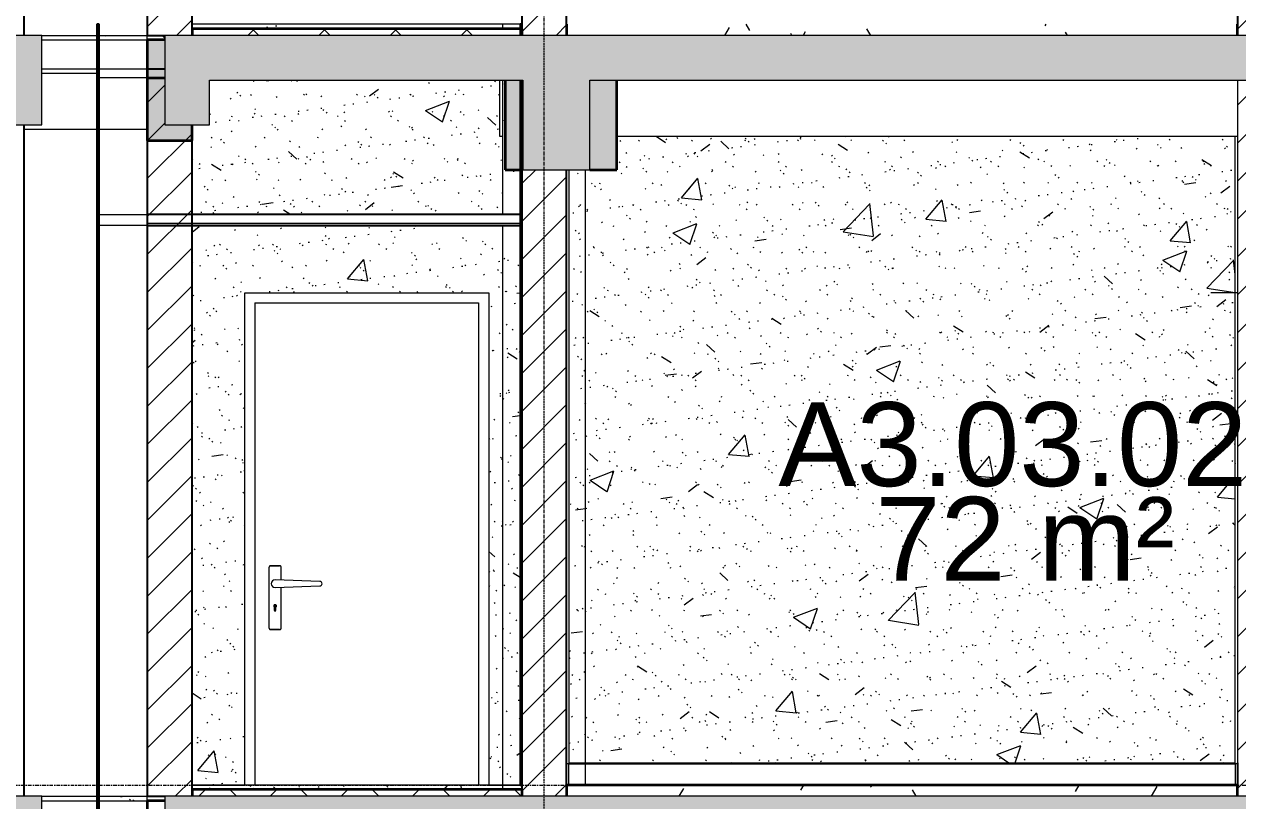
# Model space of a CAD drawing. Header units: millimetres. Extents: x 3451 to 201731, y -8641 to 35300.
# Drawn here: x 128366 to 133792, y 8930 to 12400 of the extents above; entities that cross this region are included whole.
import ezdxf

# ---------------------------------------------------------------- set-up
doc = ezdxf.new("R2010")
doc.units = ezdxf.units.MM
doc.linetypes.add('Centre', pattern=[31.75, 6.35, -4.7625, 15.875, -4.7625])
doc.linetypes.add('Grid Line', pattern=[22.225, 12.7, -3.175, 3.175, -3.175])
for name, color, linetype, lineweight in [('0-2', 50, 'Continuous', 5), ('A-AREA-IDEN', 2, 'Continuous', 9), ('A-CLNG', 13, 'Continuous', 9), ('A-CLNG-1', 13, 'Continuous', 25), ('A-CLNG-PATT-1', 13, 'Continuous', 9), ('A-DETL-GENF-1', 7, 'Continuous', 9), ('A-DETL-THIN', 151, 'Continuous', 9), ('A-DOOR', 31, 'Continuous', 9), ('A-DOOR-2', 50, 'Continuous', 18), ('A-DOOR-FRAM', 31, 'Continuous', 9), ('A-FLOR-1', 10, 'Continuous', 35), ('A-FLOR-2', 7, 'Continuous', 9), ('A-FLOR-3', 192, 'Continuous', 35), ('A-FLOR-HRAL', 11, 'Continuous', 9), ('A-FLOR-HRAL-1', 253, 'Continuous', 9), ('A-FLOR-HRAL-2', 53, 'Continuous', 18), ('A-FLOR-LEVL-2', 51, 'Centre', 9), ('A-FLOR-PATT-1', 7, 'Continuous', 9), ('A-FLOR-PATT-3', 8, 'Continuous', 9), ('A-FLOR-PATT-4', 67, 'Continuous', 9), ('A-WALL', 113, 'Continuous', 9), ('A-WALL-1', 113, 'Continuous', 25), ('A-WALL-2', 250, 'Continuous', 25), ('A-WALL-3', 7, 'Continuous', 9), ('A-WALL-PATT-2', 9, 'Continuous', 9), ('A-WALL-PATT-4', 111, 'Continuous', 9), ('I-WALL', 2, 'Continuous', 9), ('I-WALL-1', 7, 'Continuous', 9), ('I-WALL-2', 2, 'Continuous', 25), ('S-BEAM-1', 12, 'Continuous', 5), ('S-BEAM-2', 10, 'Continuous', 35), ('S-BEAM-3', 7, 'Continuous', 9), ('S-COLS-1', 7, 'Continuous', 9), ('S-GRID-1', 1, 'Grid Line', 9)]:
    doc.layers.add(name, color=color, linetype=linetype, lineweight=lineweight)
doc.styles.add('Arial_1', font='arial.ttf', dxfattribs={"height": 375})
pattern_1 = [(45, (-51987.05, 14125), (-84.8528, 84.8528), [])]
pattern_2 = [(0, (-51987.05, 14125), (609.6, 152.4), [50.292, -406.908, 50.292, -406.908, -2438.4]), (0, (-51987.05, 14125), (609.6, 152.4), [-914.4, 50.292, -864.108, 50.292, -406.908, -1066.8]), (0, (-51987.05, 14125), (609.6, 152.4), [-2286, 50.292, -254.508, 50.292, -711.708]), (120, (-51758.45, 14201.2), (-436.7823, 451.7291), [50.292, -406.908, 50.292, -2845.308]), (120, (-51758.45, 14201.2), (-436.7823, 451.7291), [-507.492, -406.908, 50.292, -864.108, -1524]), (120, (-51758.45, 14201.2), (-436.7823, 451.7291), [-1828.8, 50.292, -406.908, 50.292, -1016.508]), (120, (-51758.45, 14201.2), (-436.7823, 451.7291), [-2336.292, -254.508, 50.292, -711.708]), (240, (-51682.25, 14506), (-172.8177, -604.1291), [50.292, -406.908, 50.292, -406.908, -2438.4]), (240, (-51682.25, 14506), (-172.8177, -604.1291), [-914.4, 50.292, -864.108, 50.292, -406.908, -1066.8]), (240, (-51682.25, 14506), (-172.8177, -604.1291), [-2286, 50.292, -254.508, 50.292, -711.708])]
pattern_3 = [(50, (-51987.05, 14125), (1093.104, -95.634), [114.3, -1257.3]), (355, (-51987, 14125), (-211.46, 1146.34), [91.44, -1005.84]), (100.451, (-51896, 14117), (881.656, 1050.7), [97.14, -1068.54]), (46.184, (-51987, 14429.8), (1626.47, -252.26), [171.45, -1885.95]), (96.636, (-51851.5, 14408.8), (1424.42, 1484.57), [145.71, -1602.81]), (351.184, (-51987, 14429.8), (1424.43, 1484.55), [137.16, -1508.76]), (21, (-51834.65, 14353.6), (909.686, -613.59), [114.3, -1257.3]), (326, (-51834.7, 14353.6), (370.81, 1105.13), [91.44, -1005.84]), (71.451, (-51758.8, 14302.5), (1280.503, 491.53), [97.14, -1068.54]), (37.5, (-51987.05, 14125), (18.531, 507.33), [50.292, -943.356, 50.292, -970.788, -1009.65]), (37.5, (-51987.05, 14125), (18.531, 507.33), [-2014.728, 50.292, -959.358]), (7.5, (-51987.05, 14125), (400.918, 601.084), [50.292, -531.876, 50.292, -920.496, -384.81]), (7.5, (-51987.05, 14125), (400.918, 601.084), [-1552.956, 50.292, -334.518]), (327.5, (-52326.9, 14125), (813.545, -34.374), [50.292, -330.708, 50.292, -1138.428, -1577.34]), (327.5, (-52326.9, 14125), (813.545, -34.374), [-1569.72, 50.29, -1527.05]), (317.5, (-52479.3, 14125), (888.775, 152.56), [50.292, -445.008, 50.292, -739.14, -1120.14]), (317.5, (-52479.3, 14125), (888.775, 152.56), [-1284.73, 50.29, -1069.85])]
pattern_4 = [(37.5, (-51987.05, 14125), (-4.7995, 146.8239), [5.029, -110.795, 5.029, -124.511, -123.825]), (37.5, (-51987.05, 14125), (-4.7995, 146.8239), [-245.364, 5.029, -118.796]), (7.5, (-51987.05, 14125), (134.8574, 215.0472), [5.029, -57.455, 5.029, -99.365, -40.005]), (7.5, (-51987.05, 14125), (134.8574, 215.0472), [-166.878, 5.029, -34.976]), (327.5, (-52080.78, 14125), (237.2978, 0.4316), [5.029, -33.071, 5.029, -132.131, -179.07]), (327.5, (-52080.78, 14125), (237.2978, 0.4316), [-175.26, 5.029, -174.041]), (317.5, (-52080.78, 14125), (229.067, 66.8792), [5.029, -14.021, 5.029, -84.887, -102.87]), (317.5, (-52080.78, 14125), (229.067, 66.8792), [-108.966, 5.029, -97.841])]
pattern_5 = [(45, (148640.78, 14125), (-84.8528, 84.8528), [])]
pattern_6 = [(45, (148640.78, 14125), (-159.099, 159.099), []), (135, (148640.78, 14125), (-159.099, -159.099), [])]
pattern_7 = [(50, (148640.8, 14125), (1093.104, -95.634), [114.3, -1257.3]), (355, (148640.8, 14125), (-211.46, 1146.34), [91.44, -1005.84]), (100.451, (148731.9, 14117), (881.656, 1050.7), [97.14, -1068.54]), (46.184, (148640.8, 14429.8), (1626.475, -252.26), [171.45, -1885.95]), (96.636, (148776.3, 14408.8), (1424.42, 1484.57), [145.71, -1602.81]), (351.184, (148640.8, 14429.8), (1424.43, 1484.55), [137.16, -1508.76]), (21, (148793.2, 14353.6), (909.686, -613.59), [114.3, -1257.3]), (326, (148793.2, 14353.6), (370.81, 1105.13), [91.44, -1005.84]), (71.451, (148869, 14302.5), (1280.503, 491.53), [97.14, -1068.54]), (37.5, (148640.8, 14125), (18.5313, 507.33), [50.292, -943.356, 50.292, -970.788, -1009.65]), (37.5, (148640.8, 14125), (18.5313, 507.33), [-2014.728, 50.292, -959.358]), (7.5, (148640.8, 14125), (400.918, 601.084), [50.292, -531.876, 50.292, -920.496, -384.81]), (7.5, (148640.8, 14125), (400.918, 601.084), [-1552.956, 50.292, -334.518]), (327.5, (148300.93, 14125), (813.545, -34.374), [50.292, -330.708, 50.292, -1138.428, -1577.34]), (327.5, (148300.93, 14125), (813.545, -34.374), [-1569.72, 50.292, -1527.048]), (317.5, (148148.5, 14125), (888.775, 152.56), [50.292, -445.008, 50.292, -739.14, -1120.14]), (317.5, (148148.5, 14125), (888.775, 152.56), [-1284.73, 50.29, -1069.85])]
pattern_8 = [(37.5, (148640.78, 14125), (-4.79953, 146.8239), [5.029, -110.795, 5.029, -124.511, -123.825]), (37.5, (148640.78, 14125), (-4.79953, 146.8239), [-245.364, 5.029, -118.796]), (7.5, (148640.78, 14125), (134.8574, 215.0472), [5.029, -57.455, 5.029, -99.365, -40.005]), (7.5, (148640.78, 14125), (134.8574, 215.0472), [-166.878, 5.029, -34.976]), (327.5, (148547.06, 14125), (237.29776, 0.4316), [5.029, -33.071, 5.029, -132.131, -179.07]), (327.5, (148547.06, 14125), (237.29776, 0.4316), [-175.26, 5.029, -174.041]), (317.5, (148547.06, 14125), (229.067, 66.8792), [5.029, -14.021, 5.029, -84.887, -102.87]), (317.5, (148547.06, 14125), (229.067, 66.8792), [-108.966, 5.029, -97.841])]
pattern_9 = [(45, (148640.78, 14125), (-79.5495, 79.5495), [])]

# ---------------------------------------------------------------- blocks, each defined once
blk = doc.blocks.new('NCV_TKTC_KET CAU_rvt-2-TKCS_MẶT CẮT D')
at = {"layer": 'A-FLOR-PATT-1'}
blk.add_hatch(color=256, dxfattribs=at).paths.add_polyline_path([(-71711.9, 12160), (-71633.3, 12160), (-71633.3, 12330), (-71711.9, 12330), (-71711.9, 12307.6)])
at = {"layer": 'S-BEAM-1'}
blk.add_hatch(color=256, dxfattribs=at).paths.add_polyline_path([(-71531.7, 11880), (-71511.9, 11880), (-71511.9, 11950), (-71633.3, 11950), (-71633.3, 12330), (-71711.9, 12330), (-71711.9, 11880), (-71633.3, 11880)])
h = blk.add_hatch(color=256, dxfattribs=at)
h.paths.add_polyline_path([(-69611.9, 11750), (-69611.9, 12150), (-69733.1, 12150), (-69733.1, 11750)])
h.paths.add_polyline_path([(-70111.9, 11750), (-70033.1, 11750), (-70033.1, 12150), (-70111.9, 12150)])
at = {"layer": 'A-FLOR-1'}
for p, q in [((-71633.3, 12330), (-71711.9, 12330)), ((-71711.9, 12330), (-71711.9, 12160)), ((-71711.9, 12160), (-71633.3, 12160)), ((-71633.3, 8930), (-71711.9, 8930)), ((-71711.9, 8930), (-71711.9, 8760))]:
    blk.add_line(p, q, dxfattribs=at)
at = {"layer": 'A-FLOR-2'}
for p, q in [((-72183.4, 12350), (-71936.9, 12350)), ((-71926.9, 12330), (-71711.9, 12330)), ((-71936.9, 12180), (-72183.4, 12180)), ((-71711.9, 12160), (-71926.9, 12160)), ((-72183.4, 8950), (-71936.9, 8950)), ((-71926.9, 8930), (-71711.9, 8930))]:
    blk.add_line(p, q, dxfattribs=at)
at = {"layer": 'S-BEAM-2'}
for p, q in [((-71633.3, 12330), (-71711.9, 12330)), ((-71711.9, 12330), (-71711.9, 11880)), ((-70111.9, 12150), (-70111.9, 11750)), ((-69611.9, 11750), (-69611.9, 12150)), ((-71511.9, 11880), (-71511.9, 11950)), ((-71711.9, 11880), (-71511.9, 11880)), ((-70111.9, 11750), (-70033.1, 11750)), ((-69733.1, 11750), (-69611.9, 11750)), ((-71633.3, 8930), (-71711.9, 8930)), ((-71711.9, 8930), (-71711.9, 8480))]:
    blk.add_line(p, q, dxfattribs=at)
at = {"layer": 'S-BEAM-3'}
for p, q in [((-72183.4, 12330), (-71936.9, 12330)), ((-71926.9, 12330), (-71711.9, 12330)), ((-70136.9, 12150), (-70136.9, 11900)), ((-71936.9, 11930), (-72261.9, 11930)), ((-71711.9, 11930), (-71926.9, 11930)), ((-70136.9, 11900), (-70121.9, 11900)), ((-69611.9, 11900), (-66836.9, 11900)), ((-72183.4, 8930), (-71936.9, 8930)), ((-71926.9, 8930), (-71711.9, 8930))]:
    blk.add_line(p, q, dxfattribs=at)
at = {"layer": 'S-COLS-1'}
blk.add_line((-69761.9, 9095), (-69761.9, 9100), dxfattribs=at)
blk = doc.blocks.new('NCV_TKTC_TANG 3 - 4_rvt-3-TKCS_MẶT CẮT D')
at = {"layer": 'A-FLOR-PATT-4'}
h = blk.add_hatch(dxfattribs=at)
h.set_pattern_fill('FP_33', color=256, style=0, pattern_type=2)
h.set_pattern_definition(pattern_2)
h.paths.add_polyline_path([(-69836.9, 12350), (-66836.9, 12350), (-66836.9, 12400), (-69836.9, 12400)])
at = {"layer": 'A-WALL-PATT-2'}
h = blk.add_hatch(dxfattribs=at)
h.set_pattern_fill('FP_32', color=256, style=0, pattern_type=2)
h.set_pattern_definition(pattern_1)
h.paths.add_polyline_path([(-66736.9, 12350), (-66736.9, 15550), (-66836.9, 15550), (-66836.9, 12350)])
at = {"layer": 'A-FLOR-1'}
for p, q in [((-69836.9, 12400), (-69836.9, 12350)), ((-66836.9, 12350), (-66836.9, 12400))]:
    blk.add_line(p, q, dxfattribs=at)
at = {"layer": 'A-WALL-2'}
blk.add_line((-66836.9, 12500), (-66836.9, 12350), dxfattribs=at)
blk = doc.blocks.new('DOOR_CW_01 CANH MO-PANEL KINH - DIG_02-800x2200-CỬA NHÔM KÍNH-400864-TKCS_MẶT CẮT D')
at = {"layer": 'A-DOOR-2'}
blk.add_line((-37936.9, 7800), (-38056.9, 7800), dxfattribs=at)
blk = doc.blocks.new('Railing - Railing-916014-TKCS_MẶT CẮT D')
at = {"layer": 'A-FLOR-HRAL-1'}
for p, q in [((-69826.9, 5695), (-69751.9, 5695)), ((-69751.9, 5600), (-69751.9, 5695)), ((-69751.9, 5695), (-66846.9, 5695)), ((-66836.9, 5695), (-66846.9, 5695)), ((-66846.9, 5695), (-66846.9, 5600))]:
    blk.add_line(p, q, dxfattribs=at)
at = {"layer": 'A-FLOR-HRAL-2'}
for p, q in [((-69826.9, 5695), (-69836.9, 5695)), ((-69836.9, 5695), (-69836.9, 5600)), ((-69826.9, 5600), (-69826.9, 5695)), ((-69836.9, 5600), (-69826.9, 5600))]:
    blk.add_line(p, q, dxfattribs=at)
blk = doc.blocks.new('NCV_TKTC_TANG 3 - 4_rvt-4-TKCS_MẶT CẮT D')
at = {"layer": 'A-FLOR-PATT-4'}
h = blk.add_hatch(dxfattribs=at)
h.set_pattern_fill('FP_33', color=256, style=0, pattern_type=2)
h.set_pattern_definition(pattern_2)
h.paths.add_polyline_path([(-67613.3, 8950), (-66836.9, 8950), (-66836.9, 9000), (-69836.9, 9000), (-69836.9, 8950), (-68919.5, 8950)])
at = {"layer": 'A-WALL-PATT-2'}
h = blk.add_hatch(dxfattribs=at)
h.set_pattern_fill('FP_32', color=256, style=0, pattern_type=2)
h.set_pattern_definition(pattern_1)
h.paths.add_polyline_path([(-66736.9, 8950), (-66736.9, 12150), (-66836.9, 12150), (-66836.9, 8950)])
h = blk.add_hatch(dxfattribs=at)
h.set_pattern_fill('FP_35', color=256, style=0, pattern_type=2)
h.set_pattern_definition(pattern_3)
h.paths.add_polyline_path([(-69751.9, 9100), (-66846.9, 9100), (-66846.9, 11900), (-69611.9, 11900), (-69611.9, 11750), (-69751.9, 11750), (-69751.9, 9223.2)])
h = blk.add_hatch(dxfattribs=at)
h.set_pattern_fill('FP_36', color=256, style=0, pattern_type=2)
h.set_pattern_definition(pattern_4)
h.paths.add_polyline_path([(-69751.9, 9100), (-66846.9, 9100), (-66846.9, 11900), (-69611.9, 11900), (-69611.9, 11750), (-69751.9, 11750), (-69751.9, 9223.2)])
h = blk.add_hatch(dxfattribs=at)
h.set_pattern_fill('FP_35', color=256, style=0, pattern_type=2)
h.set_pattern_definition(pattern_3)
h.paths.add_polyline_path([(-69751.9, 9100), (-69751.9, 11750), (-69826.9, 11750), (-69826.9, 9100)])
h = blk.add_hatch(dxfattribs=at)
h.set_pattern_fill('FP_36', color=256, style=0, pattern_type=2)
h.set_pattern_definition(pattern_4)
h.paths.add_polyline_path([(-69751.9, 9100), (-69751.9, 11750), (-69826.9, 11750), (-69826.9, 9100)])
at = {"layer": 'A-FLOR-1'}
for p, q in [((-66836.9, 9000), (-69836.9, 9000)), ((-69836.9, 9000), (-69836.9, 8950)), ((-66836.9, 8950), (-66836.9, 9000))]:
    blk.add_line(p, q, dxfattribs=at)
at = {"layer": 'A-WALL-2'}
blk.add_line((-66836.9, 9100), (-66836.9, 8950), dxfattribs=at)
at = {"layer": 'A-WALL-3'}
blk.add_line((-66836.9, 12150), (-66836.9, 9100), dxfattribs=at)
at = {"layer": 'I-WALL-1'}
for p, q in [((-66846.9, 9100), (-66846.9, 11900)), ((-69826.9, 11750), (-69826.9, 9100)), ((-69751.9, 9100), (-69751.9, 11750)), ((-69826.9, 9100), (-69751.9, 9100)), ((-69751.9, 9100), (-66846.9, 9100))]:
    blk.add_line(p, q, dxfattribs=at)
at = {"layer": 'A-DOOR'}
blk.add_blockref('DOOR_CW_01 CANH MO-PANEL KINH - DIG_02-800x2200-CỬA NHÔM KÍNH-400864-TKCS_MẶT CẮT D', (-28900, 3400), dxfattribs=at)
at = {"layer": 'A-FLOR-HRAL'}
blk.add_blockref('Railing - Railing-916014-TKCS_MẶT CẮT D', (0, 3400), dxfattribs=at)
blk = doc.blocks.new('FD_05 - FD_05-1000x2200mm-V389-TKCS_MẶT CẮT D')
at = {"layer": 'A-DOOR'}
for p, q in [((-71167.8, 6572.5), (-71167.8, 6302.5)), ((-71120.3, 6580), (-71160.3, 6580)), ((-71160.3, 6580), (-71120.3, 6580)), ((-71112.8, 6516.5), (-71112.8, 6572.5)), ((-70939.9, 6510), (-71140.3, 6517.5)), ((-71140.3, 6482.5), (-70939.9, 6490)), ((-71112.8, 6302.5), (-71112.8, 6483.5)), ((-71141, 6397), (-71141, 6403)), ((-71139.6, 6403), (-71139.6, 6397)), ((-71143.8, 6395.1), (-71143.8, 6381.2)), ((-71136.8, 6381.2), (-71136.8, 6395.1)), ((-71160.3, 6295), (-71120.3, 6295)), ((-71120.3, 6295), (-71160.3, 6295))]:
    blk.add_line(p, q, dxfattribs=at)
at = {"layer": 'A-DOOR', "flags": 128}
for points in [[(-71160.3, 6580), (-71160.6, 6580), (-71160.9, 6580), (-71161.2, 6579.9), (-71161.5, 6579.9), (-71161.8, 6579.9), (-71162.1, 6579.8), (-71162.4, 6579.7), (-71162.7, 6579.6), (-71163, 6579.5), (-71163.2, 6579.4), (-71163.5, 6579.3), (-71163.8, 6579.2), (-71164, 6579), (-71164.3, 6578.9), (-71164.5, 6578.7), (-71164.8, 6578.5), (-71165, 6578.3), (-71165.3, 6578.1), (-71165.5, 6577.9), (-71165.7, 6577.7), (-71165.9, 6577.5), (-71166.1, 6577.3), (-71166.3, 6577), (-71166.5, 6576.8), (-71166.6, 6576.6), (-71166.8, 6576.3), (-71166.9, 6576), (-71167.1, 6575.8), (-71167.2, 6575.5), (-71167.3, 6575.2), (-71167.4, 6574.9), (-71167.5, 6574.7), (-71167.6, 6574.4), (-71167.6, 6574.1), (-71167.7, 6573.8), (-71167.7, 6573.5), (-71167.8, 6573.2), (-71167.8, 6572.9), (-71167.8, 6572.6), (-71167.8, 6572.5)], [(-71112.8, 6572.5), (-71112.8, 6572.8), (-71112.8, 6573.1), (-71112.9, 6573.4), (-71112.9, 6573.7), (-71113, 6574), (-71113, 6574.3), (-71113.1, 6574.6), (-71113.2, 6574.9), (-71113.3, 6575.1), (-71113.4, 6575.4), (-71113.5, 6575.7), (-71113.7, 6576), (-71113.8, 6576.2), (-71114, 6576.5), (-71114.1, 6576.7), (-71114.3, 6577), (-71114.5, 6577.2), (-71114.7, 6577.4), (-71114.9, 6577.7), (-71115.1, 6577.9), (-71115.3, 6578.1), (-71115.5, 6578.3), (-71115.8, 6578.5), (-71116, 6578.6), (-71116.3, 6578.8), (-71116.5, 6579), (-71116.8, 6579.1), (-71117, 6579.3), (-71117.3, 6579.4), (-71117.6, 6579.5), (-71117.9, 6579.6), (-71118.2, 6579.7), (-71118.4, 6579.8), (-71118.7, 6579.8), (-71119, 6579.9), (-71119.3, 6579.9), (-71119.6, 6580), (-71119.9, 6580), (-71120.2, 6580), (-71120.3, 6580)], [(-71167.8, 6302.5), (-71167.8, 6302.2), (-71167.8, 6301.9), (-71167.8, 6301.6), (-71167.7, 6301.3), (-71167.7, 6301), (-71167.6, 6300.7), (-71167.5, 6300.4), (-71167.4, 6300.1), (-71167.3, 6299.9), (-71167.2, 6299.6), (-71167.1, 6299.3), (-71167, 6299), (-71166.8, 6298.8), (-71166.7, 6298.5), (-71166.5, 6298.3), (-71166.3, 6298), (-71166.1, 6297.8), (-71165.9, 6297.6), (-71165.7, 6297.3), (-71165.5, 6297.1), (-71165.3, 6296.9), (-71165.1, 6296.7), (-71164.9, 6296.5), (-71164.6, 6296.4), (-71164.4, 6296.2), (-71164.1, 6296), (-71163.8, 6295.9), (-71163.6, 6295.7), (-71163.3, 6295.6), (-71163, 6295.5), (-71162.7, 6295.4), (-71162.5, 6295.3), (-71162.2, 6295.2), (-71161.9, 6295.2), (-71161.6, 6295.1), (-71161.3, 6295.1), (-71161, 6295), (-71160.7, 6295), (-71160.4, 6295), (-71160.3, 6295)], [(-71120.3, 6295), (-71120, 6295), (-71119.7, 6295), (-71119.4, 6295.1), (-71119.1, 6295.1), (-71118.8, 6295.1), (-71118.5, 6295.2), (-71118.3, 6295.3), (-71118, 6295.4), (-71117.7, 6295.5), (-71117.4, 6295.6), (-71117.1, 6295.7), (-71116.9, 6295.8), (-71116.6, 6296), (-71116.3, 6296.1), (-71116.1, 6296.3), (-71115.8, 6296.5), (-71115.6, 6296.7), (-71115.4, 6296.9), (-71115.1, 6297.1), (-71114.9, 6297.3), (-71114.7, 6297.5), (-71114.5, 6297.7), (-71114.3, 6298), (-71114.2, 6298.2), (-71114, 6298.5), (-71113.8, 6298.7), (-71113.7, 6299), (-71113.6, 6299.2), (-71113.4, 6299.5), (-71113.3, 6299.8), (-71113.2, 6300.1), (-71113.1, 6300.4), (-71113, 6300.7), (-71113, 6300.9), (-71112.9, 6301.2), (-71112.9, 6301.5), (-71112.8, 6301.8), (-71112.8, 6302.1), (-71112.8, 6302.4), (-71112.8, 6302.5)]]:
    blk.add_lwpolyline(points, dxfattribs=at)
at = {"layer": 'A-DOOR'}
for centre, radius, start, end in [((-71160.3, 6572.5), 7.5, 150, 180), ((-71160.3, 6572.5), 7.5, 90, 120), ((-71120.3, 6572.5), 7.5, 60, 90), ((-71120.3, 6572.5), 7.5, 0, 30), ((-71140.3, 6500), 17.5, 90, 180), ((-71140.3, 6500), 17.5, 180, 270), ((-70940.3, 6500), 10, 0, 87.8544), ((-70940.3, 6500), 10, 272.1456, 0), ((-71140.3, 6400), 6, 305.6853, 234.3147), ((-71140.3, 6403), 0.7, 0, 180), ((-71140.3, 6403), 0.7, 0, 180), ((-71140.3, 6381.2), 3.5, 180, 0), ((-71140.3, 6397), 0.7, 180, 0), ((-71140.3, 6397), 0.7, 180, 0), ((-71160.3, 6302.5), 7.5, 180, 210), ((-71160.3, 6302.5), 7.5, 240, 270), ((-71120.3, 6302.5), 7.52, 270, 300), ((-71120.3, 6302.5), 7.52, 330, 0)]:
    blk.add_arc(centre, radius, start, end, dxfattribs=at)
at = {"layer": 'A-DOOR-FRAM'}
for p, q in [((-71230.3, 7755), (-71230.3, 5600)), ((-71230.3, 7755), (-70230.3, 7755)), ((-70230.3, 7755), (-70230.3, 5600))]:
    blk.add_line(p, q, dxfattribs=at)

msp = doc.modelspace()

# ---------------------------------------------------------------- hatches: boundary and pattern name
at = {"layer": 'A-CLNG-PATT-1'}
h = msp.add_hatch(dxfattribs=at)
h.set_pattern_fill('FP_41', color=256, style=0, pattern_type=2)
h.set_pattern_definition([(0, (148640.78, 14125), (1219.2, 304.8), [50.292, -864.108, 50.292, -864.108, -4876.8]), (0, (148640.78, 14125), (1219.2, 304.8), [-1828.8, 50.292, -1778.508, 50.292, -864.108, -2133.6]), (0, (148640.78, 14125), (1219.2, 304.8), [-4572, 50.292, -559.308, 50.292, -1473.708]), (120, (149097.98, 14277.4), (-873.5645, 903.458), [50.292, -864.108, 50.292, -5740.908]), (120, (149097.98, 14277.4), (-873.5645, 903.458), [-964.692, -864.108, 50.292, -1778.508, -3048]), (120, (149097.98, 14277.4), (-873.5645, 903.458), [-3657.6, 50.292, -864.108, 50.292, -2083.308]), (120, (149097.98, 14277.4), (-873.5645, 903.458), [-4622.292, -559.308, 50.292, -1473.708]), (240, (149250.38, 14887), (-345.6355, -1208.258), [50.292, -864.108, 50.292, -5740.908]), (240, (149250.38, 14887), (-345.6355, -1208.258), [-964.692, -864.108, 50.292, -1778.508, -3048]), (240, (149250.38, 14887), (-345.6355, -1208.258), [-3657.6, 50.292, -864.108, 50.292, -2083.308]), (240, (149250.38, 14887), (-345.6355, -1208.258), [-4622.292, -559.308, 50.292, -1473.708])])
h.paths.add_polyline_path([(165668.1, 11500), (167090.9, 11500), (167090.9, 11510), (165090.5, 11510), (165090.5, 11500), (165341.5, 11500)])
h.paths.add_polyline_path([(128915.9, 11500), (130592.5, 11500), (130592.5, 11510), (128915.9, 11510)])
h.paths.add_polyline_path([(154565.9, 11500), (154890.5, 11500), (154890.5, 11510), (151465.9, 11510), (151465.9, 11500), (154239.3, 11500)])
at = {"layer": 'A-DETL-GENF-1'}
h = msp.add_hatch(color=256, dxfattribs=at)
h.paths.add_polyline_path([(160390.5, 11750), (160692.2, 11750), (160692.2, 12150), (167092.5, 12150), (167092.5, 11900), (167692.5, 11900), (167692.5, 12150), (171492.9, 12150), (171492.9, 11950), (171692.9, 11950), (171692.9, 12150), (175790.9, 12150), (175790.9, 11750), (176090.9, 11750), (176090.9, 12350), (151265.9, 12350), (151265.9, 11950), (151467.6, 11950), (151467.6, 12150), (154892.5, 12150), (154892.5, 11950), (155092.5, 11950), (155092.5, 12150), (156090.8, 12150), (156090.8, 11750), (156392.5, 11750), (156392.5, 12150), (160390.5, 12150)])
h.paths.add_polyline_path([(122392.5, 11750), (122694.6, 11750), (122694.6, 12350), (122392.5, 12350)])
h.paths.add_polyline_path([(147269.9, 11750), (147269.9, 12150), (148965.9, 12150), (148965.9, 11950), (149165.9, 11951.3), (149165.9, 12350), (128994.6, 12350), (128994.6, 11950), (129194.6, 11950), (129194.6, 12150), (130594.7, 12150), (130594.7, 11750), (130894.7, 11750), (130894.7, 12150), (135595.5, 12150), (135595.5, 11950), (135794.6, 11950), (135794.6, 12150), (138744.6, 12150), (138744.6, 11750), (139044.6, 11750), (139044.6, 12150), (143794.6, 12150), (143794.6, 11950), (143994.6, 11950), (143994.6, 12150), (146969.9, 12150), (146969.9, 11750)])
h.paths.add_polyline_path([(128444.5, 11950), (128443, 12350), (126628.8, 12350), (126628.8, 11950), (126828.8, 11950), (126828.8, 12150), (128244.5, 12150), (128244.5, 11950), (128443, 11950)])
h = msp.add_hatch(color=256, dxfattribs=at)
h.paths.add_polyline_path([(160443.5, 8350), (160692.2, 8350), (160692.2, 8750), (167092.5, 8750), (167092.5, 8500), (167692.5, 8500), (167692.5, 8750), (171492.9, 8750), (171492.9, 8550), (171692.9, 8550), (171692.9, 8750), (175790.9, 8750), (175790.9, 8350), (176090.9, 8350), (176090.9, 8950), (151265.9, 8950), (151265.9, 8550), (151467.6, 8550), (151467.6, 8750), (154892.5, 8750), (154892.5, 8550), (155092.5, 8550), (155092.5, 8750), (156090.8, 8750), (156090.8, 8350), (156392.5, 8350), (156392.5, 8750), (160390.5, 8750), (160390.5, 8350)])
h.paths.add_polyline_path([(122694.6, 8350), (122694.6, 8950), (122392.5, 8950), (122392.5, 8350)])
h.paths.add_polyline_path([(138744.6, 8350), (139044.6, 8350), (139044.6, 8750), (143794.6, 8750), (143794.6, 8550), (143994.6, 8550), (143994.6, 8750), (146969.9, 8750), (146969.9, 8350), (147269.9, 8350), (147269.9, 8750), (148965.9, 8750), (148965.9, 8550), (149165.9, 8551.3), (149165.9, 8950), (128994.6, 8950), (128994.6, 8550), (129194.6, 8550), (129194.6, 8750), (130594.7, 8750), (130594.7, 8350), (130894.7, 8350), (130894.7, 8750), (135595.5, 8750), (135595.5, 8550), (135794.6, 8550), (135794.6, 8750), (138744.6, 8750), (138744.6, 8606.4)])
h.paths.add_polyline_path([(126628.8, 8550), (126828.8, 8550), (126828.8, 8750), (128244.5, 8750), (128244.5, 8550), (128444.5, 8550), (128443, 8950), (126628.8, 8950)])
at = {"layer": 'A-FLOR-PATT-3'}
h = msp.add_hatch(dxfattribs=at)
h.set_pattern_fill('FP_49', color=256, style=0, pattern_type=2)
h.set_pattern_definition(pattern_6)
h.paths.add_polyline_path([(167090.9, 12350), (167090.9, 12380), (165090.5, 12380), (165090.5, 12350), (166974.2, 12350)])
h.paths.add_polyline_path([(153520.6, 12350), (154890.5, 12350), (154890.5, 12380), (151465.9, 12380), (151467.6, 12350), (152606.6, 12350)])
h.paths.add_polyline_path([(129115.9, 12350), (130592.5, 12350), (130592.5, 12380), (129115.9, 12380)])
h = msp.add_hatch(dxfattribs=at)
h.set_pattern_fill('FP_49', color=256, style=0, pattern_type=2)
h.set_pattern_definition(pattern_6)
h.paths.add_polyline_path([(167090.9, 8950), (167090.9, 8980), (165090.5, 8980), (165090.5, 8950), (166974.2, 8950)])
h.paths.add_polyline_path([(152606.6, 8950), (154890.5, 8950), (154890.5, 8980), (151465.9, 8980), (151467.6, 8950), (152037.7, 8950)])
h.paths.add_polyline_path([(130592.5, 8950), (130592.5, 8980), (129115.9, 8980), (129115.9, 8950), (130402.2, 8950)])
at = {"layer": 'A-WALL-PATT-4'}
h = msp.add_hatch(dxfattribs=at)
h.set_pattern_fill('FP_32', color=256, style=0, pattern_type=2)
h.set_pattern_definition(pattern_5)
h.paths.add_polyline_path([(129096.1, 12350), (129115.9, 12350), (129115.9, 15350), (128994.6, 15350), (128994.6, 15600), (128915.9, 15600), (128915.9, 12350), (128994.6, 12350)])
h = msp.add_hatch(dxfattribs=at)
h.set_pattern_fill('FP_32', color=256, style=0, pattern_type=2)
h.set_pattern_definition(pattern_5)
h.paths.add_polyline_path([(130728.8, 12350), (130790.9, 12350), (130790.9, 15150), (130594.7, 15150), (130594.7, 15550), (130590.9, 15550), (130590.9, 12350)])
h = msp.add_hatch(dxfattribs=at)
h.set_pattern_fill('FP_35', color=256, style=0, pattern_type=2)
h.set_pattern_definition(pattern_7)
h.paths.add_polyline_path([(126483.8, 9000), (127316, 9000), (127316, 11550), (126121, 11550), (126121, 10469), (126368.8, 10288.9), (126368.8, 10276.5), (126373.8, 10272.9), (126373.8, 9000)])
h.paths.add_polyline_path([(127830.9, 9000), (127830.9, 11930), (127591, 11930), (127591, 11550), (127516, 11550), (127516, 9000), (127790, 9000)])
h.paths.add_polyline_path([(126363.8, 9188.9), (126363.8, 9280.2), (126269.8, 9348.5), (126269.8, 9188.9), (126362.5, 9188.9)])
h.paths.add_polyline_path([(126155.8, 9188.9), (126155.8, 9431.3), (126121, 9456.6), (126121, 9188.9)])
h.paths.add_polyline_path([(126259.8, 9188.9), (126259.8, 9355.7), (126165.8, 9424), (126165.8, 9188.9)])
h.paths.add_polyline_path([(126363.8, 9292.5), (126363.8, 10084), (126269.8, 10015.7), (126269.8, 9360.8)])
h.paths.add_polyline_path([(126259.8, 9368.1), (126259.8, 10008.5), (126165.8, 9940.2), (126165.8, 9436.4), (126246.5, 9377.8)])
h.paths.add_polyline_path([(126155.8, 9443.6), (126155.8, 9932.9), (126121, 9907.5), (126121, 9469)])
h.paths.add_polyline_path([(126121, 9919.9), (126155.8, 9945.3), (126155.8, 10431.3), (126121, 10456.6), (126121, 9940.2)])
h.paths.add_polyline_path([(126165.8, 9952.5), (126259.8, 10020.8), (126259.8, 10355.7), (126165.8, 10424), (126165.8, 10015.7)])
h.paths.add_polyline_path([(126269.8, 10028.1), (126363.8, 10096.4), (126363.8, 10280.2), (126269.8, 10348.5), (126269.8, 10100)])
h.paths.add_polyline_path([(128700.9, 12330), (128915.9, 12330), (128915.9, 12350), (128700.9, 12350)])
h.paths.add_polyline_path([(126628.8, 12350), (127316, 12350), (127316, 12400), (126373.8, 12400), (126373.8, 12350), (126568.8, 12350)])
h.paths.add_polyline_path([(126182.5, 12350), (126180.9, 12351.1), (126179.4, 12350)])
h.paths.add_polyline_path([(126155.7, 12350), (126155.8, 12350), (126155.8, 12369.3), (126121, 12394.7), (126121, 12350)])
h.paths.add_polyline_path([(127830.9, 12350), (127830.9, 12400), (127516, 12400), (127516, 12350), (127790, 12350)])
h.paths.add_polyline_path([(126165.8, 12352.5), (126172.4, 12357.3), (126165.8, 12362.1)])
h = msp.add_hatch(dxfattribs=at)
h.set_pattern_fill('FP_36', color=256, style=0, pattern_type=2)
h.set_pattern_definition(pattern_8)
h.paths.add_polyline_path([(126483.8, 9000), (127316, 9000), (127316, 11550), (126121, 11550), (126121, 10469), (126368.8, 10288.9), (126368.8, 10276.5), (126373.8, 10272.9), (126373.8, 9000)])
h.paths.add_polyline_path([(127830.9, 9000), (127830.9, 11930), (127591, 11930), (127591, 11550), (127516, 11550), (127516, 9000), (127790, 9000)])
h.paths.add_polyline_path([(126363.8, 9188.9), (126363.8, 9280.2), (126269.8, 9348.5), (126269.8, 9188.9), (126362.5, 9188.9)])
h.paths.add_polyline_path([(126155.8, 9188.9), (126155.8, 9431.3), (126121, 9456.6), (126121, 9188.9)])
h.paths.add_polyline_path([(126259.8, 9188.9), (126259.8, 9355.7), (126165.8, 9424), (126165.8, 9188.9)])
h.paths.add_polyline_path([(126363.8, 9292.5), (126363.8, 10084), (126269.8, 10015.7), (126269.8, 9360.8)])
h.paths.add_polyline_path([(126259.8, 9368.1), (126259.8, 10008.5), (126165.8, 9940.2), (126165.8, 9436.4), (126246.5, 9377.8)])
h.paths.add_polyline_path([(126155.8, 9443.6), (126155.8, 9932.9), (126121, 9907.5), (126121, 9469)])
h.paths.add_polyline_path([(126121, 9919.9), (126155.8, 9945.3), (126155.8, 10431.3), (126121, 10456.6), (126121, 9940.2)])
h.paths.add_polyline_path([(126165.8, 9952.5), (126259.8, 10020.8), (126259.8, 10355.7), (126165.8, 10424), (126165.8, 10015.7)])
h.paths.add_polyline_path([(126269.8, 10028.1), (126363.8, 10096.4), (126363.8, 10280.2), (126269.8, 10348.5), (126269.8, 10100)])
h.paths.add_polyline_path([(128700.9, 12330), (128915.9, 12330), (128915.9, 12350), (128700.9, 12350)])
h.paths.add_polyline_path([(126628.8, 12350), (127316, 12350), (127316, 12400), (126373.8, 12400), (126373.8, 12350), (126568.8, 12350)])
h.paths.add_polyline_path([(126182.5, 12350), (126180.9, 12351.1), (126179.4, 12350)])
h.paths.add_polyline_path([(126155.7, 12350), (126155.8, 12350), (126155.8, 12369.3), (126121, 12394.7), (126121, 12350)])
h.paths.add_polyline_path([(127830.9, 12350), (127830.9, 12400), (127516, 12400), (127516, 12350), (127790, 12350)])
h.paths.add_polyline_path([(126165.8, 12352.5), (126172.4, 12357.3), (126165.8, 12362.1)])
h = msp.add_hatch(dxfattribs=at)
h.set_pattern_fill('FP_40', color=256, style=0, pattern_type=2)
h.set_pattern_definition(pattern_9)
h.paths.add_polyline_path([(128700.9, 9000), (128700.9, 12400), (128690.9, 12400), (128690.9, 9000)])
h = msp.add_hatch(dxfattribs=at)
h.set_pattern_fill('FP_35', color=256, style=0, pattern_type=2)
h.set_pattern_definition(pattern_7)
h.paths.add_polyline_path([(129352.5, 9000), (129352.5, 11200), (130442.5, 11200), (130442.5, 9000), (130505.9, 9000), (130505.9, 11500), (129115.9, 11500), (129115.9, 9000)])
h.paths.add_polyline_path([(130168.5, 11550), (130505.9, 11550), (130505.9, 11900), (130490.9, 11900), (130490.9, 12150), (129194.6, 12150), (129194.6, 11950), (129115.9, 11950), (129115.9, 11550), (130165.8, 11550)])
h.paths.add_polyline_path([(128700.9, 12330), (128994.6, 12330), (128994.6, 12350), (128700.9, 12350)])
h.paths.add_polyline_path([(129115.9, 12380), (130505.9, 12380), (130505.9, 12400), (129115.9, 12400)])
h = msp.add_hatch(dxfattribs=at)
h.set_pattern_fill('FP_36', color=256, style=0, pattern_type=2)
h.set_pattern_definition(pattern_8)
h.paths.add_polyline_path([(129352.5, 9000), (129352.5, 11200), (130442.5, 11200), (130442.5, 9000), (130505.9, 9000), (130505.9, 11500), (129115.9, 11500), (129115.9, 9000)])
h.paths.add_polyline_path([(130168.5, 11550), (130505.9, 11550), (130505.9, 11900), (130490.9, 11900), (130490.9, 12150), (129194.6, 12150), (129194.6, 11950), (129115.9, 11950), (129115.9, 11550), (130165.8, 11550)])
h.paths.add_polyline_path([(128700.9, 12330), (128994.6, 12330), (128994.6, 12350), (128700.9, 12350)])
h.paths.add_polyline_path([(129115.9, 12380), (130505.9, 12380), (130505.9, 12400), (129115.9, 12400)])
h = msp.add_hatch(dxfattribs=at)
h.set_pattern_fill('FP_36', color=256, style=0, pattern_type=2)
h.set_pattern_definition(pattern_8)
h.paths.add_polyline_path([(130505.9, 9000), (130515.9, 9000), (130515.9, 11500), (130505.9, 11500), (130505.9, 9223.2)])
h.paths.add_polyline_path([(130505.9, 11550), (130515.9, 11550), (130515.9, 12150), (130505.9, 12150), (130505.9, 11690.7)])
h.paths.add_polyline_path([(130505.9, 12380), (130515.9, 12380), (130515.9, 12400), (130505.9, 12400)])
h = msp.add_hatch(dxfattribs=at)
h.set_pattern_fill('FP_35', color=256, style=0, pattern_type=2)
h.set_pattern_definition(pattern_7)
h.paths.add_polyline_path([(130582.6, 9000), (130582.6, 11500), (130515.9, 11500), (130515.9, 9000)])
h.paths.add_polyline_path([(130515.9, 11550), (130582.6, 11550), (130582.6, 11750), (130515.9, 11750), (130515.9, 11690.7)])
h.paths.add_polyline_path([(130582.6, 12380), (130582.6, 12400), (130515.9, 12400), (130516.3, 12380)])
h = msp.add_hatch(dxfattribs=at)
h.set_pattern_fill('FP_36', color=256, style=0, pattern_type=2)
h.set_pattern_definition(pattern_8)
h.paths.add_polyline_path([(130582.6, 9000), (130582.6, 11500), (130515.9, 11500), (130515.9, 9000)])
h.paths.add_polyline_path([(130515.9, 11550), (130582.6, 11550), (130582.6, 11750), (130515.9, 11750), (130515.9, 11690.7)])
h.paths.add_polyline_path([(130582.6, 12380), (130582.6, 12400), (130515.9, 12400), (130516.3, 12380)])
h = msp.add_hatch(dxfattribs=at)
h.set_pattern_fill('FP_40', color=256, style=0, pattern_type=2)
h.set_pattern_definition(pattern_9)
h.paths.add_polyline_path([(130592.6, 9000), (130592.6, 12150), (130582.6, 12150), (130582.6, 9000)])
h.paths.add_polyline_path([(130582.6, 12350), (130592.6, 12350), (130592.6, 12400), (130582.6, 12400)])
h = msp.add_hatch(dxfattribs=at)
h.set_pattern_fill('FP_32', color=256, style=0, pattern_type=2)
h.set_pattern_definition(pattern_5)
h.paths.add_polyline_path([(128994.6, 8950), (129115.9, 8950), (129115.9, 11950), (128994.6, 11950), (128994.6, 12200), (128915.9, 12200), (128915.9, 8950)])
h = msp.add_hatch(dxfattribs=at)
h.set_pattern_fill('FP_32', color=256, style=0, pattern_type=2)
h.set_pattern_definition(pattern_5)
h.paths.add_polyline_path([(130728.8, 8950), (130790.9, 8950), (130790.9, 11750), (130594.7, 11750), (130594.7, 12150), (130590.9, 12150), (130590.9, 8950)])
h = msp.add_hatch(dxfattribs=at)
h.set_pattern_fill('FP_35', color=256, style=0, pattern_type=2)
h.set_pattern_definition(pattern_7)
h.paths.add_polyline_path([(126375.9, 5600), (127316, 5600), (127316, 8150), (126121, 8150), (126121, 7069), (126368.8, 6888.9), (126368.8, 6876.5), (126373.8, 6872.9), (126373.8, 6689.8), (126375.9, 6691.3), (126375.9, 5876.5)])
h.paths.add_polyline_path([(127516, 5600), (127830.9, 5600), (127830.9, 8530), (127591, 8530), (127591, 8150), (127516, 8150), (127516, 6755.8)])
h.paths.add_polyline_path([(126167.9, 5788.9), (126261.9, 5788.9), (126261.9, 5954.2), (126167.9, 6022.5), (126167.9, 5876.5)])
h.paths.add_polyline_path([(126121, 5788.9), (126157.9, 5788.9), (126157.9, 6029.8), (126121, 6056.6), (126121, 5876.5)])
h.paths.add_polyline_path([(126363.8, 5788.9), (126363.8, 5880.2), (126271.9, 5947), (126271.9, 5788.9), (126362.5, 5788.9)])
h.paths.add_polyline_path([(126363.8, 5892.5), (126363.8, 6682.5), (126271.9, 6615.7), (126271.9, 5959.3)])
h.paths.add_polyline_path([(126259.8, 5968.1), (126259.8, 6607), (126167.9, 6540.2), (126167.9, 6034.9), (126246.5, 5977.8)])
h.paths.add_polyline_path([(126155.8, 6043.6), (126155.8, 6531.4), (126121, 6506.1), (126121, 6069)])
h.paths.add_polyline_path([(126121, 6518.4), (126155.8, 6543.8), (126155.8, 7031.3), (126121, 7056.6), (126121, 6700)])
h.paths.add_polyline_path([(126165.8, 6551), (126259.8, 6619.3), (126259.8, 6955.7), (126165.8, 7024), (126165.8, 6700)])
h.paths.add_polyline_path([(126269.8, 6626.6), (126363.8, 6694.9), (126363.8, 6880.2), (126269.8, 6948.5), (126269.8, 6700)])
h.paths.add_polyline_path([(128700.9, 8930), (128915.9, 8930), (128915.9, 8950), (128700.9, 8950)])
h.paths.add_polyline_path([(127289.3, 8950), (127316, 8950), (127316, 9000), (126373.8, 9000), (126373.8, 8950), (126828.8, 8950)])
h.paths.add_polyline_path([(126121, 8950), (126155.8, 8950), (126155.8, 8969.3), (126121, 8994.7)])
h.paths.add_polyline_path([(126182.5, 8950), (126180.9, 8951.1), (126179.4, 8950)])
h.paths.add_polyline_path([(127830.9, 8950), (127830.9, 9000), (127516, 9000), (127516, 8950), (127790, 8950)])
h.paths.add_polyline_path([(126165.8, 8952.5), (126172.4, 8957.3), (126165.8, 8962.1)])
h = msp.add_hatch(dxfattribs=at)
h.set_pattern_fill('FP_36', color=256, style=0, pattern_type=2)
h.set_pattern_definition(pattern_8)
h.paths.add_polyline_path([(126375.9, 5600), (127316, 5600), (127316, 8150), (126121, 8150), (126121, 7069), (126368.8, 6888.9), (126368.8, 6876.5), (126373.8, 6872.9), (126373.8, 6689.8), (126375.9, 6691.3), (126375.9, 5876.5)])
h.paths.add_polyline_path([(127516, 5600), (127830.9, 5600), (127830.9, 8530), (127591, 8530), (127591, 8150), (127516, 8150), (127516, 6755.8)])
h.paths.add_polyline_path([(126167.9, 5788.9), (126261.9, 5788.9), (126261.9, 5954.2), (126167.9, 6022.5), (126167.9, 5876.5)])
h.paths.add_polyline_path([(126121, 5788.9), (126157.9, 5788.9), (126157.9, 6029.8), (126121, 6056.6), (126121, 5876.5)])
h.paths.add_polyline_path([(126363.8, 5788.9), (126363.8, 5880.2), (126271.9, 5947), (126271.9, 5788.9), (126362.5, 5788.9)])
h.paths.add_polyline_path([(126363.8, 5892.5), (126363.8, 6682.5), (126271.9, 6615.7), (126271.9, 5959.3)])
h.paths.add_polyline_path([(126259.8, 5968.1), (126259.8, 6607), (126167.9, 6540.2), (126167.9, 6034.9), (126246.5, 5977.8)])
h.paths.add_polyline_path([(126155.8, 6043.6), (126155.8, 6531.4), (126121, 6506.1), (126121, 6069)])
h.paths.add_polyline_path([(126121, 6518.4), (126155.8, 6543.8), (126155.8, 7031.3), (126121, 7056.6), (126121, 6700)])
h.paths.add_polyline_path([(126165.8, 6551), (126259.8, 6619.3), (126259.8, 6955.7), (126165.8, 7024), (126165.8, 6700)])
h.paths.add_polyline_path([(126269.8, 6626.6), (126363.8, 6694.9), (126363.8, 6880.2), (126269.8, 6948.5), (126269.8, 6700)])
h.paths.add_polyline_path([(128700.9, 8930), (128915.9, 8930), (128915.9, 8950), (128700.9, 8950)])
h.paths.add_polyline_path([(127289.3, 8950), (127316, 8950), (127316, 9000), (126373.8, 9000), (126373.8, 8950), (126828.8, 8950)])
h.paths.add_polyline_path([(126121, 8950), (126155.8, 8950), (126155.8, 8969.3), (126121, 8994.7)])
h.paths.add_polyline_path([(126182.5, 8950), (126180.9, 8951.1), (126179.4, 8950)])
h.paths.add_polyline_path([(127830.9, 8950), (127830.9, 9000), (127516, 9000), (127516, 8950), (127790, 8950)])
h.paths.add_polyline_path([(126165.8, 8952.5), (126172.4, 8957.3), (126165.8, 8962.1)])
h = msp.add_hatch(dxfattribs=at)
h.set_pattern_fill('FP_40', color=256, style=0, pattern_type=2)
h.set_pattern_definition(pattern_9)
h.paths.add_polyline_path([(128700.9, 5600), (128700.9, 9000), (128690.9, 9000), (128690.9, 5600)])
h = msp.add_hatch(dxfattribs=at)
h.set_pattern_fill('FP_35', color=256, style=0, pattern_type=2)
h.set_pattern_definition(pattern_7)
h.paths.add_polyline_path([(129115.9, 5600), (129352.5, 5600), (129352.5, 7800), (130442.5, 7800), (130442.5, 5600), (130505.9, 5600), (130505.9, 8100), (129115.9, 8100), (129115.9, 6138.9)])
h.paths.add_polyline_path([(129749.2, 8150), (130505.9, 8150), (130505.9, 8500), (130490.9, 8500), (130490.9, 8750), (129194.6, 8750), (129194.6, 8550), (129115.9, 8550), (129115.9, 8150), (129710.8, 8150)])
h.paths.add_polyline_path([(128915.9, 8930), (128994.6, 8930), (128994.6, 8950), (128700.9, 8950), (128700.9, 8930), (128769.6, 8930)])
h.paths.add_polyline_path([(129115.9, 8980), (130505.9, 8980), (130505.9, 9000), (129115.9, 9000)])
h = msp.add_hatch(dxfattribs=at)
h.set_pattern_fill('FP_36', color=256, style=0, pattern_type=2)
h.set_pattern_definition(pattern_8)
h.paths.add_polyline_path([(129115.9, 5600), (129352.5, 5600), (129352.5, 7800), (130442.5, 7800), (130442.5, 5600), (130505.9, 5600), (130505.9, 8100), (129115.9, 8100), (129115.9, 6138.9)])
h.paths.add_polyline_path([(129749.2, 8150), (130505.9, 8150), (130505.9, 8500), (130490.9, 8500), (130490.9, 8750), (129194.6, 8750), (129194.6, 8550), (129115.9, 8550), (129115.9, 8150), (129710.8, 8150)])
h.paths.add_polyline_path([(128915.9, 8930), (128994.6, 8930), (128994.6, 8950), (128700.9, 8950), (128700.9, 8930), (128769.6, 8930)])
h.paths.add_polyline_path([(129115.9, 8980), (130505.9, 8980), (130505.9, 9000), (129115.9, 9000)])
h = msp.add_hatch(dxfattribs=at)
h.set_pattern_fill('FP_35', color=256, style=0, pattern_type=2)
h.set_pattern_definition(pattern_7)
h.paths.add_polyline_path([(130505.9, 5600), (130515.9, 5600), (130515.9, 8100), (130505.9, 8100), (130505.9, 6138.9)])
h.paths.add_polyline_path([(130515.9, 8150), (130515.9, 8750), (130505.9, 8750), (130505.9, 8150)])
h.paths.add_polyline_path([(130505.9, 8980), (130515.9, 8980), (130515.9, 9000), (130505.9, 9000)])
h = msp.add_hatch(dxfattribs=at)
h.set_pattern_fill('FP_36', color=256, style=0, pattern_type=2)
h.set_pattern_definition(pattern_8)
h.paths.add_polyline_path([(130505.9, 5600), (130515.9, 5600), (130515.9, 8100), (130505.9, 8100), (130505.9, 6138.9)])
h.paths.add_polyline_path([(130515.9, 8150), (130515.9, 8750), (130505.9, 8750), (130505.9, 8150)])
h.paths.add_polyline_path([(130505.9, 8980), (130515.9, 8980), (130515.9, 9000), (130505.9, 9000)])
h = msp.add_hatch(dxfattribs=at)
h.set_pattern_fill('FP_35', color=256, style=0, pattern_type=2)
h.set_pattern_definition(pattern_7)
h.paths.add_polyline_path([(130580.9, 5600), (130590.9, 5600), (130589.9, 8100), (130515.9, 8100), (130515.9, 5600)])
h.paths.add_polyline_path([(130532.6, 8150), (130590.9, 8150), (130590.7, 8350), (130515.9, 8350), (130515.9, 8150)])
h.paths.add_polyline_path([(130582.6, 8980), (130590.9, 8980), (130590.9, 9000), (130515.9, 9000), (130516.3, 8980)])
h = msp.add_hatch(dxfattribs=at)
h.set_pattern_fill('FP_36', color=256, style=0, pattern_type=2)
h.set_pattern_definition(pattern_8)
h.paths.add_polyline_path([(130580.9, 5600), (130590.9, 5600), (130589.9, 8100), (130515.9, 8100), (130515.9, 5600)])
h.paths.add_polyline_path([(130532.6, 8150), (130590.9, 8150), (130590.7, 8350), (130515.9, 8350), (130515.9, 8150)])
h.paths.add_polyline_path([(130582.6, 8980), (130590.9, 8980), (130590.9, 9000), (130515.9, 9000), (130516.3, 8980)])

# ---------------------------------------------------------------- linework, layer by layer
at = {"layer": 'A-CLNG'}
for p, q in [((128700.9, 11550), (128915.9, 11550)), ((130592.5, 11510), (128915.9, 11510)), ((128915.9, 11500), (128700.9, 11500))]:
    msp.add_line(p, q, dxfattribs=at)
at = {"layer": 'A-CLNG-1'}
for p, q in [((130592.5, 11550), (128915.9, 11550)), ((130592.5, 11500), (130592.5, 11550)), ((128915.9, 11500), (130592.5, 11500))]:
    msp.add_line(p, q, dxfattribs=at)
at = {"layer": 'A-DETL-THIN'}
for p, q in [((128444.5, 12350), (126628.8, 12350)), ((128444.5, 11950), (128444.5, 12350)), ((149165.9, 12350), (128994.6, 12350)), ((128994.6, 12350), (128994.6, 11950)), ((129194.6, 11950), (129194.6, 12150)), ((129194.6, 12150), (130594.7, 12150)), ((130594.7, 12150), (130594.7, 11750)), ((130894.7, 11750), (130894.7, 12150)), ((130894.7, 12150), (135595.5, 12150)), ((128244.5, 11950), (128444.5, 11950)), ((128994.6, 11950), (129194.6, 11950)), ((130594.7, 11750), (130894.7, 11750)), ((128444.5, 8950), (126628.8, 8950)), ((128444.5, 8550), (128444.5, 8950)), ((149165.9, 8950), (128994.6, 8950)), ((128994.6, 8950), (128994.6, 8550))]:
    msp.add_line(p, q, dxfattribs=at)
at = {"layer": 'A-FLOR-3'}
for p, q in [((130592.5, 12380), (129115.9, 12380)), ((129115.9, 12380), (129115.9, 12350)), ((130592.5, 12350), (130592.5, 12380)), ((130592.5, 8980), (129115.9, 8980)), ((129115.9, 8980), (129115.9, 8950)), ((130592.5, 8950), (130592.5, 8980))]:
    msp.add_line(p, q, dxfattribs=at)
at = {"layer": 'A-FLOR-LEVL-2'}
msp.add_line((106972.4, 9000), (198239.7, 9000), dxfattribs=at)
at = {"layer": 'A-WALL'}
for p, q in [((128444.5, 12350), (128690.9, 12350)), ((128700.9, 12350), (128915.9, 12350)), ((128690.9, 12200), (128444.5, 12200)), ((128915.9, 12200), (128700.9, 12200)), ((128444.5, 8950), (128690.9, 8950)), ((128700.9, 8950), (128915.9, 8950))]:
    msp.add_line(p, q, dxfattribs=at)
at = {"layer": 'A-WALL-1'}
for p, q in [((128915.9, 15600), (128915.9, 12350)), ((130590.9, 15550), (130590.9, 12350)), ((128365.9, 12350), (128365.9, 15350)), ((129115.9, 12350), (129115.9, 15350)), ((130790.9, 12350), (130790.9, 15150)), ((128915.9, 12350), (128994.6, 12350)), ((128915.9, 12200), (128915.9, 8950)), ((128994.6, 12200), (128915.9, 12200)), ((130590.9, 12150), (130590.9, 8950)), ((128365.9, 8950), (128365.9, 11950)), ((129115.9, 8950), (129115.9, 11950)), ((130790.9, 8950), (130790.9, 11750)), ((128915.9, 8950), (128994.6, 8950))]:
    msp.add_line(p, q, dxfattribs=at)
at = {"layer": 'I-WALL'}
for p, q in [((130582.6, 12400), (129115.9, 12400)), ((130505.9, 12380), (130505.9, 12400)), ((128915.9, 12330), (128915.9, 12350)), ((130505.9, 11550), (130505.9, 12150)), ((130505.9, 9000), (130505.9, 11500)), ((129352.5, 9000), (129352.5, 11200)), ((129352.5, 11200), (130442.5, 11200)), ((130442.5, 11200), (130442.5, 9000)), ((130582.6, 9000), (129115.9, 9000)), ((129115.9, 9000), (129352.5, 9000)), ((130442.5, 9000), (130582.6, 9000)), ((130505.9, 8980), (130505.9, 9000)), ((128915.9, 8930), (128915.9, 8950))]:
    msp.add_line(p, q, dxfattribs=at)
at = {"layer": 'I-WALL-2'}
for p, q in [((128690.9, 12400), (128690.9, 9000)), ((128700.9, 12400), (128690.9, 12400)), ((128700.9, 9000), (128700.9, 12400)), ((130582.6, 12400), (130582.6, 12350)), ((130592.6, 12400), (130582.6, 12400)), ((130592.6, 12350), (130592.6, 12400)), ((130582.6, 12150), (130582.6, 9000)), ((130592.6, 9000), (130592.6, 12150.3)), ((128690.9, 9000), (128690.9, 2200)), ((128700.9, 9000), (128690.9, 9000)), ((128690.9, 9000), (128700.9, 9000)), ((128700.9, 2200), (128700.9, 9000)), ((130582.6, 9000), (130592.6, 9000))]:
    msp.add_line(p, q, dxfattribs=at)
at = {"layer": 'S-GRID-1'}
msp.add_line((130690.9, -3541.4), (130690.9, 30542.5), dxfattribs=at)

# ---------------------------------------------------------------- block references
at = {"layer": '0-2'}
for name in ['NCV_TKTC_KET CAU_rvt-2-TKCS_MẶT CẮT D', 'NCV_TKTC_TANG 3 - 4_rvt-3-TKCS_MẶT CẮT D', 'NCV_TKTC_TANG 3 - 4_rvt-4-TKCS_MẶT CẮT D']:
    msp.add_blockref(name, (200627.8, 0), dxfattribs=at)
at = {"layer": 'A-DOOR'}
msp.add_blockref('FD_05 - FD_05-1000x2200mm-V389-TKCS_MẶT CẮT D', (200627.8, 3400), dxfattribs=at)

# ---------------------------------------------------------------- texts
at = {"layer": 'A-AREA-IDEN', "char_height": 375, "line_spacing_factor": 0.936439, "style": 'Arial_1'}
for s, insert, width, attachment_point in [('\\pt7.5,15,22.5,30,37.5,45,52.5,60,67.5,75,82.5,90,97.5,105,112.5,120,127.5,135,142.5,150,157.5,165,172.5,180,187.5,195,202.5,210,217.5,225,232.5,240;A3.03.02', (132786.1, 10330.8), 2094, 8), ('\\pt7.5,15,22.5,30,37.5,45,52.5,60,67.5,75,82.5,90,97.5,105,112.5,120,127.5,135,142.5,150,157.5,165,172.5,180,187.5,195,202.5,210,217.5,225,232.5,240;72 m²', (132840.5, 10100.3), 1359, 5)]:
    msp.add_mtext(s, dxfattribs=dict(at, insert=insert, width=width, attachment_point=attachment_point))

doc.saveas('drawing.dxf')
